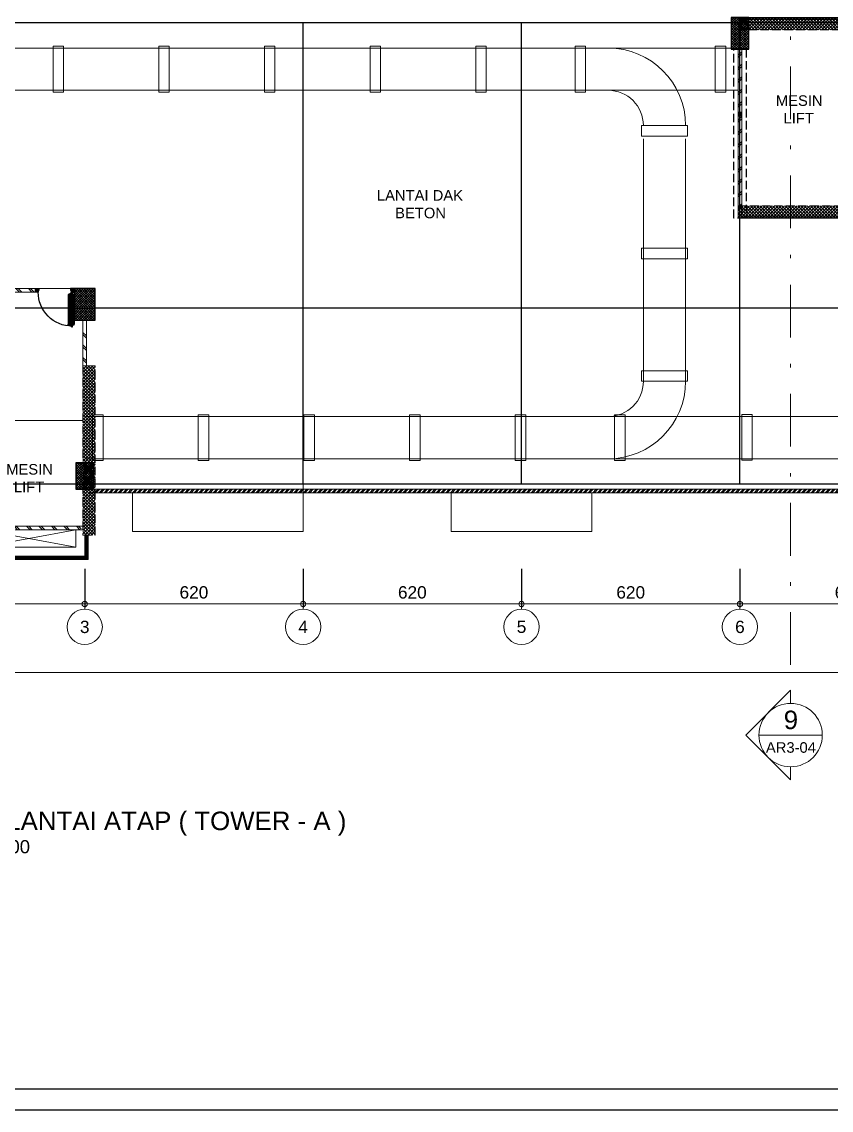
# Model space of a CAD drawing. Header units: millimetres. Extents: x -324 to 75, y -297 to 200.
# Drawn here: x -146.71 to -123.73, y 111.39 to 142.3 of the extents above; entities that cross this region are included whole.
import ezdxf
from ezdxf.enums import TextEntityAlignment as Align

# ---------------------------------------------------------------- set-up
doc = ezdxf.new("R2010")
doc.units = ezdxf.units.MM
doc.linetypes.add('ACAD_ISO02W100', pattern=[15, 12, -3])
doc.linetypes.add('DASHDOT', pattern=[1, 0.5, -0.25, 0, -0.25])
doc.layers.get('defpoints').update_dxf_attribs({"color": 1})
for name, color, linetype, lineweight in [('ars', 11, 'Continuous', 0), ('ars @ 1', 11, 'Continuous', 0), ('ARSIR', 31, 'Continuous', 5), ('ATAP', 3, 'Continuous', 20), ('KOL', 1, 'Continuous', 30), ('KOLOM', 4, 'Continuous', 9), ('KOP', 7, 'Continuous', 20), ('KOP GARIS', 1, 'Continuous', 30), ('lan', 7, 'Continuous', 15), ('NOT', 7, 'Continuous', 20), ('tem', 5, 'Continuous', 20), ('u', 6, 'Continuous', 20)]:
    doc.layers.add(name, color=color, linetype=linetype, lineweight=lineweight)
doc.layers.add('as', color=1, linetype='Continuous', plot=False)
for name, color, linetype in [('HID', 1, 'Continuous'), ('Kusen', 30, 'Continuous'), ('STL', 6, 'Continuous')]:
    doc.layers.add(name, color=color, linetype=linetype)
doc.layers.add('POLYLINE TPAK', color=4, linetype='Continuous', lineweight=20, plot=False)
doc.styles.add('BOLD', font='arial.ttf')
doc.styles.add('S', font='simplex', dxfattribs={"width": 0.75})
doc.styles.get("Standard").update_dxf_attribs({"font": 'arial.ttf'})
doc.dimstyles.new('sk-100', dxfattribs={"dimtxt": 0.35, "dimasz": 0.15, "dimexe": 0.1, "dimexo": 0, "dimgap": 0.15, "dimtad": 1, "dimdec": 0, "dimlfac": 100, "dimzin": 0, "dimdsep": 46, "dimtxsty": 'Standard', "dimblk": 'BULAT', "dimcen": 0.09, "dimclrd": 256, "dimclre": 256, "dimclrt": 256, "dimadec": 0, "dimazin": 0, "dimtfac": 1, "dimtdec": 0, "dimtofl": 0, "dimtmove": 0, "dimatfit": 3, "dimldrblk": 'BULAT', "dimfxl": 0, "dimtolj": 1, "dimtzin": 0, "dimlwd": -1, "dimarcsym": 0})
pattern_1 = [(225, (1.1, 1e-06), (-0.014142, 0.014142), []), (135, (1.1, 1e-06), (0.014142, 0.014142), [])]
pattern_2 = [(315, (-2e-13, 1e-06), (0.014142, 0.014142), []), (45, (-2e-13, 1e-06), (-0.014142, 0.014142), [])]
pattern_3 = [(45, (1576.71095, -452.5532), (-0.176776695, 0.176776695), []), (45, (1576.77345, -452.5532), (-0.176776695, 0.176776695), [])]
pattern_4 = [(225, (-5.95, -51.3), (0.022097087, -0.022097087), [])]

# ---------------------------------------------------------------- blocks, each defined once
blk = doc.blocks.new('Ndtpd')
blk.add_line((0.747, 0), (-0.747, 0))
blk.add_circle((0, 0), 0.747)
at = {"flags": 4}
for tag, height, p in [('NO', 0.5, (0, 0.148)), ('NOLBR', 0.3, (0, -0.398))]:
    blk.add_attdef(tag, text='', height=height, dxfattribs=at).set_placement(p, align=Align.CENTER)
for tag, p, height in [('NDTPD', (1.516, 0.148), 0.5), ('SKALA', (1.523, -0.398), 0.3)]:
    blk.add_attdef(tag, p, '', height=height, dxfattribs=at)
blk = doc.blocks.new('BULAT')
for p, q in [((-1, 0), (1, 0)), ((0, -1), (0, 1))]:
    blk.add_line(p, q)
blk.add_circle((0, 0), 0.5)
blk = doc.blocks.new('*D43')
at = {"layer": 'defpoints', "color": 0}
for p in [(-151.124, 126.764), (-144.924, 126.764), (-144.924, 125.764)]:
    blk.add_point(p, dxfattribs=at)
at = {"layer": 'u', "lineweight": -2}
for p, q in [((-151.124, 126.764), (-151.124, 125.664)), ((-144.924, 126.764), (-144.924, 125.664))]:
    blk.add_line(p, q, dxfattribs=at)
at = {"layer": 'u'}
blk.add_line((-150.974, 125.764), (-145.074, 125.764), dxfattribs=at)
at = {"layer": 'u', "xscale": 0.15, "yscale": 0.15, "zscale": 0.15, "rotation": 180}
blk.add_blockref('BULAT', (-151.124, 125.764), dxfattribs=at)
at = {"layer": 'u', "xscale": 0.15, "yscale": 0.15, "zscale": 0.15}
blk.add_blockref('BULAT', (-144.924, 125.764), dxfattribs=at)
at = {"layer": 'u', "insert": (-148.024, 126.092), "char_height": 0.35, "attachment_point": 5}
blk.add_mtext('\\A1;620', dxfattribs=at)
blk = doc.blocks.new('*D44')
at = {"layer": 'defpoints', "color": 0}
for p in [(-144.924, 126.764), (-138.724, 126.764), (-138.724, 125.764)]:
    blk.add_point(p, dxfattribs=at)
at = {"layer": 'u', "lineweight": -2}
for p, q in [((-144.924, 126.764), (-144.924, 125.664)), ((-138.724, 126.764), (-138.724, 125.664))]:
    blk.add_line(p, q, dxfattribs=at)
at = {"layer": 'u'}
blk.add_line((-144.774, 125.764), (-138.874, 125.764), dxfattribs=at)
at = {"layer": 'u', "xscale": 0.15, "yscale": 0.15, "zscale": 0.15, "rotation": 180}
blk.add_blockref('BULAT', (-144.924, 125.764), dxfattribs=at)
at = {"layer": 'u', "xscale": 0.15, "yscale": 0.15, "zscale": 0.15}
blk.add_blockref('BULAT', (-138.724, 125.764), dxfattribs=at)
at = {"layer": 'u', "insert": (-141.824, 126.092), "char_height": 0.35, "attachment_point": 5}
blk.add_mtext('\\A1;620', dxfattribs=at)
blk = doc.blocks.new('*D45')
at = {"layer": 'defpoints', "color": 0}
for p in [(-138.724, 126.764), (-132.524, 126.764), (-132.524, 125.764)]:
    blk.add_point(p, dxfattribs=at)
at = {"layer": 'u', "lineweight": -2}
for p, q in [((-138.724, 126.764), (-138.724, 125.664)), ((-132.524, 126.764), (-132.524, 125.664))]:
    blk.add_line(p, q, dxfattribs=at)
at = {"layer": 'u'}
blk.add_line((-138.574, 125.764), (-132.674, 125.764), dxfattribs=at)
at = {"layer": 'u', "xscale": 0.15, "yscale": 0.15, "zscale": 0.15, "rotation": 180}
blk.add_blockref('BULAT', (-138.724, 125.764), dxfattribs=at)
at = {"layer": 'u', "xscale": 0.15, "yscale": 0.15, "zscale": 0.15}
blk.add_blockref('BULAT', (-132.524, 125.764), dxfattribs=at)
at = {"layer": 'u', "insert": (-135.624, 126.092), "char_height": 0.35, "attachment_point": 5}
blk.add_mtext('\\A1;620', dxfattribs=at)
blk = doc.blocks.new('*D46')
at = {"layer": 'defpoints', "color": 0}
for p in [(-132.524, 126.764), (-126.324, 126.764), (-126.324, 125.764)]:
    blk.add_point(p, dxfattribs=at)
at = {"layer": 'u', "lineweight": -2}
for p, q in [((-132.524, 126.764), (-132.524, 125.664)), ((-126.324, 126.764), (-126.324, 125.664))]:
    blk.add_line(p, q, dxfattribs=at)
at = {"layer": 'u'}
blk.add_line((-132.374, 125.764), (-126.474, 125.764), dxfattribs=at)
at = {"layer": 'u', "xscale": 0.15, "yscale": 0.15, "zscale": 0.15, "rotation": 180}
blk.add_blockref('BULAT', (-132.524, 125.764), dxfattribs=at)
at = {"layer": 'u', "xscale": 0.15, "yscale": 0.15, "zscale": 0.15}
blk.add_blockref('BULAT', (-126.324, 125.764), dxfattribs=at)
at = {"layer": 'u', "insert": (-129.424, 126.092), "char_height": 0.35, "attachment_point": 5}
blk.add_mtext('\\A1;620', dxfattribs=at)
blk = doc.blocks.new('*D47')
at = {"layer": 'defpoints', "color": 0}
for p in [(-126.324, 126.764), (-120.124, 126.764), (-120.124, 125.764)]:
    blk.add_point(p, dxfattribs=at)
at = {"layer": 'u', "lineweight": -2}
for p, q in [((-126.324, 126.764), (-126.324, 125.664)), ((-120.124, 126.764), (-120.124, 125.664))]:
    blk.add_line(p, q, dxfattribs=at)
at = {"layer": 'u'}
blk.add_line((-126.174, 125.764), (-120.274, 125.764), dxfattribs=at)
at = {"layer": 'u', "xscale": 0.15, "yscale": 0.15, "zscale": 0.15, "rotation": 180}
blk.add_blockref('BULAT', (-126.324, 125.764), dxfattribs=at)
at = {"layer": 'u', "xscale": 0.15, "yscale": 0.15, "zscale": 0.15}
blk.add_blockref('BULAT', (-120.124, 125.764), dxfattribs=at)
at = {"layer": 'u', "insert": (-123.224, 126.092), "char_height": 0.35, "attachment_point": 5}
blk.add_mtext('\\A1;620', dxfattribs=at)
blk = doc.blocks.new('*D54')
at = {"layer": 'defpoints', "color": 0}
for p in [(-157.324, 124.614), (-82.924, 124.614), (-82.924, 123.814)]:
    blk.add_point(p, dxfattribs=at)
at = {"layer": 'u', "lineweight": -2}
for p, q in [((-157.324, 124.614), (-157.324, 123.714)), ((-82.924, 124.614), (-82.924, 123.714))]:
    blk.add_line(p, q, dxfattribs=at)
at = {"layer": 'u'}
blk.add_line((-157.174, 123.814), (-83.074, 123.814), dxfattribs=at)
at = {"layer": 'u', "xscale": 0.15, "yscale": 0.15, "zscale": 0.15, "rotation": 180}
blk.add_blockref('BULAT', (-157.324, 123.814), dxfattribs=at)
at = {"layer": 'u', "xscale": 0.15, "yscale": 0.15, "zscale": 0.15}
blk.add_blockref('BULAT', (-82.924, 123.814), dxfattribs=at)
at = {"layer": 'u', "insert": (-120.124, 124.142), "char_height": 0.35, "attachment_point": 5}
blk.add_mtext('\\A1;7440', dxfattribs=at)
blk = doc.blocks.new('NAV')
blk.add_circle((0, -0.4), 0.4)
at = {"style": 'S', "width": 0.75, "flags": 4}
blk.add_attdef('AV', text='', height=0.3, dxfattribs=at).set_placement((0, -0.4), align=Align.MIDDLE)
blk = doc.blocks.new('Npkr')
for p, q in [((0, 0.849), (-0.849, 0)), ((0, 0.6), (0, 0.849)), ((0, -0.849), (-0.849, 0)), ((0.6, 0), (-0.6, 0)), ((0, -0.6), (0, -0.849))]:
    blk.add_line(p, q)
blk.add_circle((0, 0), 0.6)
at = {"color": 5, "style": 'S', "width": 0.75, "flags": 4}
blk.add_attdef('NO', text='', height=0.3, dxfattribs=at).set_placement((0.005, 0.113), align=Align.CENTER)
at = {"style": 'S', "width": 0.75, "flags": 4}
blk.add_attdef('NOLBR', text='', height=0.2, dxfattribs=at).set_placement((0.005, -0.334), align=Align.CENTER)
blk = doc.blocks.new('D-P90')
at = {"layer": 'ars'}
h = blk.add_hatch(dxfattribs=at)
h.set_pattern_fill('ANSI37', color=256, scale=0.005, angle=-90, style=0)
h.set_pattern_definition([(45, (-1350.94906, -1248.591899), (0.01122532015, -0.01122532015), []), (315, (-1350.94906, -1248.591899), (-0.01122532015, -0.01122532015), [])])
h.paths.add_polyline_path([(0.009, -0.183, -0.414214), (0.01, -0.184), (0.01, -1.116, -0.414214), (0.009, -1.117), (-0.034, -1.117, 0.414214), (-0.037, -1.12), (-0.037, -1.142, -1), (-0.038, -1.142), (-0.038, -0.158, -1), (-0.037, -0.158), (-0.037, -0.181, 0.414214), (-0.034, -0.183)])
at = {"layer": 'as'}
for p, q in [((-0.04, -0.158), (-0.046, -0.158)), ((-0.042, -0.161), (-0.042, -0.155))]:
    blk.add_line(p, q, dxfattribs=at)
at = {"layer": 'HID'}
for p, q in [((-0.044, -0.125), (-0.092, -0.077)), ((-0.042, -0.123), (-0.091, -0.075)), ((-0.066, -0.147), (-0.023, -0.104)), ((-0.063, -0.147), (-0.023, -0.107)), ((0.966, -0.147), (0.923, -0.104)), ((0.963, -0.147), (0.923, -0.107)), ((0.942, -0.123), (0.991, -0.075)), ((0.944, -0.125), (0.992, -0.077))]:
    blk.add_line(p, q, dxfattribs=at)
for points in [[(-0.044, -0.125), (-0.044, -0.125), (-0.042, -0.123), (-0.042, -0.123)], [(0.944, -0.125), (0.944, -0.125), (0.942, -0.123), (0.942, -0.123)]]:
    blk.add_lwpolyline(points, dxfattribs=at)
at = {"layer": 'KOL'}
blk.add_line((0.97, -0.13), (0.97, -0.15), dxfattribs=at)
at = {"layer": 'Kusen', "ltscale": 2}
for p, q in [((-0.099, -0.221), (-0.099, -1.06)), ((-0.079, -0.241), (-0.079, -1.06)), ((-0.074, -0.211), (-0.04, -0.211)), ((-0.074, -0.221), (-0.074, -0.211)), ((-0.074, -0.251), (-0.074, -0.241)), ((-0.074, -0.251), (-0.04, -0.251)), ((-0.061, -0.251), (-0.061, -0.211)), ((-0.04, -0.251), (-0.04, -0.211)), ((0.046, -0.211), (0.012, -0.211)), ((0.012, -0.251), (0.012, -0.211)), ((0.046, -0.251), (0.012, -0.251)), ((0.033, -0.251), (0.033, -0.211)), ((0.046, -0.221), (0.046, -0.211)), ((0.046, -0.251), (0.046, -0.241)), ((0.053, -0.241), (0.053, -1.06)), ((0.073, -0.221), (0.073, -1.06)), ((-0.074, -1.05), (-0.04, -1.05)), ((-0.074, -1.05), (-0.074, -1.06)), ((-0.074, -1.08), (-0.074, -1.09)), ((-0.074, -1.09), (-0.04, -1.09)), ((-0.061, -1.05), (-0.061, -1.09)), ((-0.04, -1.05), (-0.04, -1.09)), ((0.046, -1.05), (0.012, -1.05)), ((0.012, -1.05), (0.012, -1.09)), ((0.046, -1.09), (0.012, -1.09)), ((0.033, -1.05), (0.033, -1.09)), ((0.046, -1.05), (0.046, -1.06)), ((0.046, -1.08), (0.046, -1.09))]:
    blk.add_line(p, q, dxfattribs=at)
at = {"layer": 'Kusen'}
for p, q in [((-0.042, -0.155), (-0.038, -0.156)), ((-0.042, -0.157), (-0.038, -0.158))]:
    blk.add_line(p, q, dxfattribs=at)
at = {"layer": 'Kusen', "ltscale": 2}
for points in [[(-0.099, -0.241), (-0.061, -0.241), (-0.061, -0.221), (-0.099, -0.221), (-0.099, -0.241)], [(0.073, -0.241), (0.033, -0.241), (0.033, -0.221), (0.073, -0.221), (0.073, -0.241)], [(-0.101, -1.06), (-0.061, -1.06), (-0.061, -1.08), (-0.101, -1.08), (-0.101, -1.06)], [(0.073, -1.06), (0.033, -1.06), (0.033, -1.08), (0.073, -1.08), (0.073, -1.06)]]:
    blk.add_lwpolyline(points, dxfattribs=at)
at = {"layer": 'Kusen'}
blk.add_circle((-0.042, -0.158), 0.001, dxfattribs=at)
for radius, start, end in [(0.0025, 75.7804, 11.3851), (0.961, 270, 0.4597)]:
    blk.add_arc((-0.042, -0.158), radius, start, end, dxfattribs=at)
at = {"layer": 'STL'}
for p, q in [((-0.038, -0.158), (-0.038, -1.142)), ((-0.037, -0.181), (-0.037, -0.158)), ((-0.034, -0.183), (0.009, -0.183)), ((0.01, -0.184), (0.01, -1.116)), ((-0.037, -1.12), (-0.037, -1.142)), ((-0.034, -1.117), (0.009, -1.117))]:
    blk.add_line(p, q, dxfattribs=at)
for points in [[(0, -0.1), (0, -0.103), (-0.019, -0.103, 0.414214), (-0.02, -0.105), (-0.02, -0.148, -0.414214), (-0.022, -0.15), (-0.068, -0.15, -0.414214), (-0.07, -0.148), (-0.07, -0.13), (-0.067, -0.13), (-0.067, -0.146, 0.414214), (-0.065, -0.147), (-0.024, -0.147, 0.414214), (-0.023, -0.146), (-0.023, -0.102, -0.414214), (-0.021, -0.1)], [(0.9, -0.1), (0.9, -0.103), (0.919, -0.103, -0.414214), (0.92, -0.105), (0.92, -0.148, 0.414214), (0.922, -0.15), (0.968, -0.15, 0.414214), (0.97, -0.148), (0.97, -0.13), (0.967, -0.13), (0.967, -0.146, -0.414214), (0.966, -0.147), (0.925, -0.147, -0.414214), (0.923, -0.146), (0.923, -0.102, 0.414214), (0.921, -0.1)]]:
    blk.add_lwpolyline(points, format="xyb", close=True, dxfattribs=at)
blk.add_lwpolyline([(0.009, -0.182), (-0.034, -0.182, -0.414214), (-0.035, -0.181), (-0.035, -0.158, 1), (-0.04, -0.158), (-0.04, -1.142, 1), (-0.035, -1.142), (-0.035, -1.12, -0.414214), (-0.034, -1.119), (0.009, -1.119, 0.414214), (0.012, -1.116), (0.012, -0.184)], format="xyb", dxfattribs=at)
for centre, radius, start, end in [((-0.038, -0.158), 0.00075, 0, 180), ((-0.034, -0.181), 0.0025, 180, 270), ((0.009, -0.184), 0.0025, 360, 90), ((0.009, -0.184), 0.001, 360, 90), ((-0.038, -1.142), 0.00075, 180, 0), ((-0.034, -1.12), 0.0025, 90, 180), ((0.009, -1.116), 0.001, 270, 0)]:
    blk.add_arc(centre, radius, start, end, dxfattribs=at)
blk = doc.blocks.new('PINTU DARURAT')
at = {"layer": 'ARSIR'}
h = blk.add_hatch(dxfattribs=at)
h.set_pattern_fill('_USER', color=256, scale=0.02, angle=315, style=0, double=1, pattern_type=0)
h.set_pattern_definition(pattern_2)
edge = h.paths.add_edge_path()
edge.add_line((0, 0), (0.1, 0))
edge.add_line((0.1, 0), (0.1, 0.05))
edge.add_line((0.1, 0.05), (0.077, 0.05))
edge.add_line((0.077, 0.05), (0.077, 0.096))
edge.add_arc((0.076, 0.096), 0.0015, 360, 450)
edge.add_line((0.075, 0.097), (0.035, 0.097))
edge.add_arc((0.035, 0.096), 0.0015, 90, 180)
edge.add_line((0.033, 0.096), (0.033, 0.08))
edge.add_line((0.033, 0.08), (0.03, 0.08))
edge.add_line((0.03, 0.08), (0.03, 0.1))
edge.add_line((0.03, 0.1), (0, 0.1))
edge.add_line((0, 0.1), (0, 0))
h = blk.add_hatch(dxfattribs=at)
h.set_pattern_fill('_USER', color=256, scale=0.02, angle=315, style=0, double=1, pattern_type=0)
h.set_pattern_definition(pattern_2)
edge = h.paths.add_edge_path()
edge.add_line((0, 0), (0.1, 0))
edge.add_line((0.1, 0), (0.1, 0.05))
edge.add_line((0.1, 0.05), (0.077, 0.05))
edge.add_line((0.077, 0.05), (0.077, 0.096))
edge.add_arc((0.076, 0.096), 0.0015, 360, 450)
edge.add_line((0.075, 0.097), (0.035, 0.097))
edge.add_arc((0.035, 0.096), 0.0015, 90, 180)
edge.add_line((0.033, 0.096), (0.033, 0.08))
edge.add_line((0.033, 0.08), (0.03, 0.08))
edge.add_line((0.03, 0.08), (0.03, 0.1))
edge.add_line((0.03, 0.1), (0, 0.1))
edge.add_line((0, 0.1), (0, 0))
h = blk.add_hatch(dxfattribs=at)
h.set_pattern_fill('_USER', color=256, scale=0.02, angle=315, style=0, double=1, pattern_type=0)
h.set_pattern_definition(pattern_1)
edge = h.paths.add_edge_path()
edge.add_line((1.1, 0), (1, 0))
edge.add_line((1, 0), (1, 0.05))
edge.add_line((1, 0.05), (1.023, 0.05))
edge.add_line((1.023, 0.05), (1.023, 0.096))
edge.add_arc((1.024, 0.096), 0.0015, -630, -540, ccw=False)
edge.add_line((1.024, 0.097), (1.065, 0.097))
edge.add_arc((1.065, 0.096), 0.0015, -360, -270, ccw=False)
edge.add_line((1.067, 0.096), (1.067, 0.08))
edge.add_line((1.067, 0.08), (1.07, 0.08))
edge.add_line((1.07, 0.08), (1.07, 0.1))
edge.add_line((1.07, 0.1), (1.1, 0.1))
edge.add_line((1.1, 0.1), (1.1, 0))
h = blk.add_hatch(dxfattribs=at)
h.set_pattern_fill('_USER', color=256, scale=0.02, angle=315, style=0, double=1, pattern_type=0)
h.set_pattern_definition(pattern_1)
edge = h.paths.add_edge_path()
edge.add_line((1.1, 0), (1, 0))
edge.add_line((1, 0), (1, 0.05))
edge.add_line((1, 0.05), (1.023, 0.05))
edge.add_line((1.023, 0.05), (1.023, 0.096))
edge.add_arc((1.024, 0.096), 0.0015, -630, -540, ccw=False)
edge.add_line((1.024, 0.097), (1.065, 0.097))
edge.add_arc((1.065, 0.096), 0.0015, -360, -270, ccw=False)
edge.add_line((1.067, 0.096), (1.067, 0.08))
edge.add_line((1.067, 0.08), (1.07, 0.08))
edge.add_line((1.07, 0.08), (1.07, 0.1))
edge.add_line((1.07, 0.1), (1.1, 0.1))
edge.add_line((1.1, 0.1), (1.1, 0))
at = {"layer": 'KOL'}
blk.add_line((1.1, 0.1), (1.1, 0), dxfattribs=at)
blk.add_line((1.1, 0.1), (1.1, 0), dxfattribs=at)
blk.add_line((1.1, 0.1), (1.1, 0), dxfattribs=at)
blk.add_line((1.1, 0.1), (1.1, 0), dxfattribs=at)
for points in [[(0, 0), (0.1, 0), (0.1, 0.05), (0.077, 0.05), (0.077, 0.096, 0.414214), (0.075, 0.097), (0.035, 0.097, 0.414214), (0.033, 0.096), (0.033, 0.08), (0.03, 0.08), (0.03, 0.1), (0, 0.1)], [(0, 0), (0.1, 0), (0.1, 0.05), (0.077, 0.05), (0.077, 0.096, 0.414214), (0.075, 0.097), (0.035, 0.097, 0.414214), (0.033, 0.096), (0.033, 0.08), (0.03, 0.08), (0.03, 0.1), (0, 0.1)], [(1.1, 0), (1, 0), (1, 0.05), (1.023, 0.05), (1.023, 0.096, -0.414214), (1.024, 0.097), (1.065, 0.097, -0.414214), (1.067, 0.096), (1.067, 0.08), (1.07, 0.08), (1.07, 0.1), (1.1, 0.1)], [(1.1, 0), (1, 0), (1, 0.05), (1.023, 0.05), (1.023, 0.096, -0.414214), (1.024, 0.097), (1.065, 0.097, -0.414214), (1.067, 0.096), (1.067, 0.08), (1.07, 0.08), (1.07, 0.1), (1.1, 0.1)]]:
    blk.add_lwpolyline(points, format="xyb", close=True, dxfattribs=at)
at = {"layer": 'Kusen', "xscale": -1, "rotation": 180}
blk.add_blockref('D-P90', (0.1, -0.05), dxfattribs=at)
blk = doc.blocks.new("k3'")
at = {"layer": 'ars'}
h = blk.add_hatch(dxfattribs=at)
h.set_pattern_fill('_USER', color=256, scale=0.05, angle=45, double=1, pattern_type=0)
h.set_pattern_definition([(45, (0, -4.975), (-0.03535534, 0.03535534), []), (135, (0, -4.975), (-0.03535534, -0.03535534), [])])
h.paths.add_polyline_path([(-0.25, -0.375), (0.25, -0.375), (0.25, 0.375), (-0.25, 0.375)])
at = {"layer": 'KOL'}
blk.add_lwpolyline([(-0.25, -0.375), (0.25, -0.375), (0.25, 0.375), (-0.25, 0.375)], close=True, dxfattribs=at)
blk = doc.blocks.new("k1'")
at = {"layer": 'ars'}
h = blk.add_hatch(dxfattribs=at)
h.set_pattern_fill('_USER', color=256, scale=0.05, angle=45, double=1, pattern_type=0)
h.set_pattern_definition([(45, (0, -5), (-0.03535534, 0.03535534), []), (135, (0, -5), (-0.03535534, -0.03535534), [])])
h.paths.add_polyline_path([(-0.3, -0.45), (0.3, -0.45), (0.3, 0.45), (-0.3, 0.45)])
at = {"layer": 'KOL'}
blk.add_lwpolyline([(-0.3, -0.45), (0.3, -0.45), (0.3, 0.45), (-0.3, 0.45)], close=True, dxfattribs=at)
blk = doc.blocks.new("k2'")
at = {"layer": 'ars'}
h = blk.add_hatch(dxfattribs=at)
h.set_pattern_fill('_USER', color=256, scale=0.05, angle=45, double=1, pattern_type=0)
h.set_pattern_definition([(45, (0, -4.95), (-0.03535534, 0.03535534), []), (135, (0, -4.95), (-0.03535534, -0.03535534), [])])
h.paths.add_polyline_path([(-0.25, -0.45), (0.25, -0.45), (0.25, 0.45), (-0.25, 0.45)])
at = {"layer": 'KOL'}
blk.add_lwpolyline([(-0.25, -0.45), (0.25, -0.45), (0.25, 0.45), (-0.25, 0.45)], close=True, dxfattribs=at)
blk = doc.blocks.new('K 10.10')
at = {"layer": 'ars'}
h = blk.add_hatch(dxfattribs=at)
h.set_pattern_fill('_USER', color=256, scale=0.05, angle=45, double=1, pattern_type=0)
h.set_pattern_definition([(45, (0, 0), (-0.035355339, 0.035355339), []), (135, (0, 0), (-0.035355339, -0.035355339), [])])
h.paths.add_polyline_path([(1560.538, 1380.407), (1560.638, 1380.407), (1560.638, 1380.507), (1560.538, 1380.507)])
at = {"layer": 'KOL'}
blk.add_lwpolyline([(1560.538, 1380.407), (1560.638, 1380.407), (1560.638, 1380.507), (1560.538, 1380.507)], close=True, dxfattribs=at)
blk = doc.blocks.new('T. J2')
at = {"layer": 'Kusen'}
for p, q in [((-0.419, 0), (0.331, 0)), ((-0.369, 0.1), (0.281, 0.1)), ((0.281, 0.06), (-0.369, 0.06))]:
    blk.add_line(p, q, dxfattribs=at)
for points in [[(-0.459, 0), (-0.419, 0), (-0.419, 0.1), (-0.459, 0.1)], [(0.331, 0), (0.371, 0), (0.371, 0.1), (0.331, 0.1)]]:
    blk.add_lwpolyline(points, close=True, dxfattribs=at)
for points in [[(-0.369, 0.077), (-0.369, 0.06), (-0.419, 0.06), (-0.419, 0.1), (-0.369, 0.1), (-0.369, 0.082), (-0.379, 0.082), (-0.379, 0.077), (-0.369, 0.077)], [(0.281, 0.077), (0.281, 0.06), (0.331, 0.06), (0.331, 0.1), (0.281, 0.1), (0.281, 0.082), (0.291, 0.082), (0.291, 0.077), (0.281, 0.077)]]:
    blk.add_lwpolyline(points, dxfattribs=at)
at = {"layer": 'Kusen', "color": 141}
blk.add_lwpolyline([(-0.379, 0.077), (0.291, 0.077), (0.291, 0.082), (-0.379, 0.082)], close=True, dxfattribs=at)
blk = doc.blocks.new('P.SHAFT')
for points in [[(-0.05, 0.54), (-0.05, 0.58), (0.05, 0.58), (0.05, 0.54)], [(-0.05, 0.04), (-0.05, 0.54), (0.05, 0.54), (0.05, 0.04)], [(-0.05, 0), (-0.05, 0.04), (0.05, 0.04), (0.05, 0)]]:
    blk.add_lwpolyline(points, close=True)
blk = doc.blocks.new('SP ME1')
at = {"layer": 'ars'}
h = blk.add_hatch(dxfattribs=at)
h.set_pattern_fill('ANSI31', color=256, scale=0.25, style=0)
h.set_pattern_definition(pattern_4)
h.paths.add_polyline_path([(-6.3, 7), (-6.2, 7), (-6.2, 7.6), (-5.95, 7.6), (-5.95, 7.7), (-6.3, 7.7)])
h = blk.add_hatch(dxfattribs=at)
h.set_pattern_fill('ANSI31', color=256, scale=0.25, style=0)
h.set_pattern_definition(pattern_4)
edge = h.paths.add_edge_path()
edge.add_line((-6.3, 7), (-6.3, 7.7))
edge.add_line((-6.3, 7.7), (-5.95, 7.7))
edge.add_line((-5.95, 7.7), (-5.95, 7.6))
edge.add_line((-5.95, 7.6), (-6.2, 7.6))
edge.add_line((-6.2, 7.6), (-6.2, 7))
edge.add_line((-6.2, 7), (-6.3, 7))
h = blk.add_hatch(dxfattribs=at)
h.set_pattern_fill('ANSI31', color=256, scale=0.25, style=0)
h.set_pattern_definition([(225, (0.099998, -51.3), (0.022097087, -0.022097087), [])])
h.paths.add_polyline_path([(0, 7), (0.1, 7), (0.1, 7.7), (-5.12, 7.7), (-5.12, 7.6), (0, 7.6)])
h = blk.add_hatch(dxfattribs=at)
h.set_pattern_fill('ANSI37', color=256, scale=0.02, style=0)
h.paths.add_polyline_path([(-6.025, 0), (-6.375, 0), (-6.375, 7), (-6.025, 7)])
h = blk.add_hatch(dxfattribs=at)
h.set_pattern_fill('ANSI37', color=256, scale=0.02, style=0)
h.paths.add_polyline_path([(-0.05, 2.2), (0.3, 2.2), (0.3, 7), (-0.05, 7)])
h = blk.add_hatch(dxfattribs=at)
h.set_pattern_fill('TEMBOK', color=256, scale=0.25)
h.set_pattern_definition([(45, (3e-07, -49.25), (-0.1767767, 0.1767767), []), (45, (0.0625, -49.25), (-0.1767767, 0.1767767), [])])
h.paths.add_polyline_path([(0.05, 2.2), (-0.05, 2.2), (-0.05, 1.1), (0.05, 1.1)])
at = {"layer": 'ars @ 1'}
h = blk.add_hatch(dxfattribs=at)
h.set_pattern_fill('TEMBOK', color=256, scale=0.25)
h.set_pattern_definition([(45, (26.8, 5.805), (-0.1767767, 0.1767767), []), (45, (26.8625, 5.805), (-0.1767767, 0.1767767), [])])
h.paths.add_polyline_path([(-0.1, 6.85), (-0.1, 6.75), (-2.838, 6.75), (-2.838, 6.85)])
h = blk.add_hatch(dxfattribs=at)
h.set_pattern_fill('TEMBOK', color=256, scale=0.25)
h.set_pattern_definition([(45, (1576.61878, -452.5532), (-0.176776695, 0.176776695), []), (45, (1576.68128, -452.5532), (-0.176776695, 0.176776695), [])])
h.paths.add_polyline_path([(-2.93, 1.2), (-3.03, 1.2), (-3.03, 6.75), (-2.93, 6.75)])
h = blk.add_hatch(dxfattribs=at)
h.set_pattern_fill('TEMBOK', color=256, scale=0.25)
h.set_pattern_definition(pattern_3)
h.paths.add_polyline_path([(-5.9, 0), (-5.9, 0.1), (-2.938, 0.1), (-2.938, 0)])
h = blk.add_hatch(dxfattribs=at)
h.set_pattern_fill('TEMBOK', color=256, scale=0.25)
h.set_pattern_definition(pattern_3)
h.paths.add_polyline_path([(-2.838, 0), (-2.838, 0.1), (-1.4, 0.1), (-1.4, 0)])
blk.add_lwpolyline([(-2.93, 3.75), (-0.05, 3.75)])
at = {"layer": 'KOLOM', "linetype": 'ACAD_ISO02W100', "ltscale": 0.02}
for points in [[(-6.025, 0), (-6.375, 0), (-6.375, 7), (-6.025, 7)], [(0.3, 2.2), (-0.05, 2.2), (-0.05, 7), (0.3, 7)]]:
    blk.add_lwpolyline(points, close=True, dxfattribs=at)
at = {"layer": 'lan', "linetype": 'Continuous'}
for p, q in [((-2.93, 7.35), (-0.25, 7.35)), ((-0.25, 7.35), (-0.25, 6.85))]:
    blk.add_line(p, q, dxfattribs=at)
for points in [[(-0.25, 7.35), (-2.93, 6.85)], [(-0.25, 6.85), (-2.93, 7.35)]]:
    blk.add_lwpolyline(points, dxfattribs=at)
at = {"layer": 'tem'}
blk.add_lwpolyline([(-6.3, 7), (-6.3, 7.7), (-5.95, 7.7), (-5.95, 7.6), (-6.2, 7.6), (-6.2, 7), (-6.3, 7)], dxfattribs=at)
blk.add_lwpolyline([(-6.3, 7), (-6.3, 7.7), (-5.95, 7.7), (-5.95, 7.6), (-6.2, 7.6), (-6.2, 7), (-6.3, 7)], dxfattribs=at)
for points in [[(-5.12, 7.7), (-5.12, 7.6), (0, 7.6), (0, 7), (0.1, 7), (0.1, 7.7)], [(-2.93, 6.92), (-3.03, 6.92), (-3.03, 6.85), (-2.93, 6.85)], [(-0.05, 6.85), (-0.05, 6.75), (-2.93, 6.75), (-2.93, 6.85)], [(-2.93, 1.2), (-3.03, 1.2), (-3.03, 6.75), (-2.93, 6.75)], [(0.05, 0.9), (-0.05, 0.9), (-0.05, 2.2), (0.05, 2.2)], [(-5.9, 0), (-5.9, 0.1), (-2.938, 0.1), (-2.938, 0)], [(-2.838, 0), (-2.838, 0.1), (-1.4, 0.1), (-1.4, 0)]]:
    blk.add_lwpolyline(points, close=True, dxfattribs=at)
at = {"color": 2, "rotation": 90}
blk.add_blockref('PINTU DARURAT', (-2.93, 0.1), dxfattribs=at)
at = {"color": 2, "xscale": -1}
blk.add_blockref('PINTU DARURAT', (-0.3, 0), dxfattribs=at)
at = {"layer": 'KOL', "xscale": -1, "rotation": 180}
for name, p in [("k3'", (-6.2, 5.325)), ("k3'", (-6.2, 5.325)), ("k1'", (-6.2, 0.45)), ("k1'", (-6.2, 0.45)), ("k1'", (0, 0.45)), ("k1'", (0, 0.45))]:
    blk.add_blockref(name, p, dxfattribs=at)
at = {"layer": 'KOLOM', "extrusion": (0, 0, -1), "xscale": -1, "zscale": -1, "rotation": 180}
for p in [(-1557.608, 1388.007), (-1557.608, 1387.257), (-1557.588, 1380.507)]:
    blk.add_blockref('K 10.10', p, dxfattribs=at)
at = {"layer": 'Kusen'}
blk.add_blockref('T. J2', (-5.491, 7.6), dxfattribs=at)
blk.add_blockref('T. J2', (-5.491, 7.6), dxfattribs=at)
at = {"layer": 'Kusen', "color": 2, "rotation": 179.9999772094499}
blk.add_blockref('P.SHAFT', (-2.98, 7.5), dxfattribs=at)
blk = doc.blocks.new('P.60')
at = {"layer": 'Kusen'}
for points in [[(1472.835, 997.535), (1472.875, 997.535), (1472.875, 997.435), (1472.835, 997.435)], [(1473.475, 997.535), (1473.515, 997.535), (1473.515, 997.435), (1473.475, 997.435)], [(1472.875, 996.885), (1472.915, 996.885), (1472.915, 997.435), (1472.875, 997.435)]]:
    blk.add_lwpolyline(points, close=True, dxfattribs=at)
blk.add_arc((1472.895, 997.466), 0.581, 268.0266, 356.9943, dxfattribs=at)
blk = doc.blocks.new('LIFT TENGAH')
at = {"layer": 'ars'}
h = blk.add_hatch(dxfattribs=at)
h.set_pattern_fill('ANSI37', color=256, scale=0.02, style=0)
h.paths.add_polyline_path([(0, 5.35), (0, 5.7), (-2.91, 5.7), (-2.91, 5.35)])
h = blk.add_hatch(dxfattribs=at)
h.set_pattern_fill('TEMBOK', color=256, scale=0.25)
h.set_pattern_definition([(45, (29.5928, -10.47464), (-0.1767767, 0.1767767), []), (45, (29.6553, -10.47464), (-0.1767767, 0.1767767), [])])
h.paths.add_polyline_path([(3.71, 4.4), (3.81, 4.4), (3.81, 5.6), (3.71, 5.6)])
h = blk.add_hatch(dxfattribs=at)
h.set_pattern_fill('TEMBOK', color=256, scale=0.25)
h.set_pattern_definition([(45, (1.7978, -8.52464), (-0.1767767, 0.1767767), []), (45, (1.8603, -8.52464), (-0.1767767, 0.1767767), [])])
h.paths.add_polyline_path([(4.185, 5.6), (3.81, 5.6), (3.81, 5.7), (4.185, 5.7)])
h = blk.add_hatch(dxfattribs=at)
h.set_pattern_fill('TEMBOK', color=256, scale=0.25)
h.set_pattern_definition([(45, (3.0728, -8.52464), (-0.1767767, 0.1767767), []), (45, (3.1353, -8.52464), (-0.1767767, 0.1767767), [])])
h.paths.add_polyline_path([(5.395, 5.6), (5.085, 5.6), (5.085, 5.7), (5.395, 5.7)])
h = blk.add_hatch(dxfattribs=at)
h.set_pattern_fill('TEMBOK', color=256, scale=0.25)
h.set_pattern_definition([(45, (3.9628, -8.52464), (-0.1767767, 0.1767767), []), (45, (4.0253, -8.52464), (-0.1767767, 0.1767767), [])])
h.paths.add_polyline_path([(6.285, 5.6), (6.075, 5.6), (6.075, 5.7), (6.285, 5.7)])
h = blk.add_hatch(dxfattribs=at)
h.set_pattern_fill('TEMBOK', color=256, scale=0.25)
h.set_pattern_definition([(45, (-33.865, -7.775), (-0.1767767, 0.1767767), []), (45, (-33.8025, -7.775), (-0.1767767, 0.1767767), [])])
h.paths.add_polyline_path([(6.285, 5.6), (6.385, 5.6), (6.385, 5.1), (6.285, 5.1)])
h = blk.add_hatch(dxfattribs=at)
h.set_pattern_fill('TEMBOK', color=256, scale=0.25)
h.set_pattern_definition([(45, (30.8678, -10.87464), (-0.1767767, 0.1767767), []), (45, (30.9303, -10.87464), (-0.1767767, 0.1767767), [])])
h.paths.add_polyline_path([(4.985, 4.4), (5.085, 4.4), (5.085, 5.2), (4.985, 5.2)])
h = blk.add_hatch(dxfattribs=at)
h.set_pattern_fill('TEMBOK', color=256, scale=0.25)
h.set_pattern_definition([(45, (-0.87266, -7.475), (-0.1767767, 0.1767767), []), (45, (-0.81016, -7.475), (-0.1767767, 0.1767767), [])])
h.paths.add_polyline_path([(6.385, 3.2), (6.385, 5), (6.285, 5), (6.285, 3.2)])
h = blk.add_hatch(dxfattribs=at)
h.set_pattern_fill('TEMBOK', color=256, scale=0.25)
h.set_pattern_definition([(315, (-4.09, 47.955), (-0.1767767, -0.1767767), []), (315, (-4.0275, 47.955), (-0.1767767, -0.1767767), [])])
h.paths.add_polyline_path([(3.81, 4.4), (3.81, 4.3), (4.305, 4.3), (4.305, 4.4)])
h = blk.add_hatch(dxfattribs=at)
h.set_pattern_fill('TEMBOK', color=256, scale=0.25)
h.set_pattern_definition([(315, (-2.11, 47.955), (-0.1767767, -0.1767767), []), (315, (-2.0475, 47.955), (-0.1767767, -0.1767767), [])])
h.paths.add_polyline_path([(6.285, 4.3), (5.085, 4.3), (5.085, 4.4), (6.285, 4.4)])
h = blk.add_hatch(dxfattribs=at)
h.set_pattern_fill('TEMBOK', color=256, scale=0.25)
h.set_pattern_definition([(45, (29.5928, -11.77464), (-0.1767767, 0.1767767), []), (45, (29.6553, -11.77464), (-0.1767767, 0.1767767), [])])
h.paths.add_polyline_path([(3.71, 3.78), (3.81, 3.78), (3.81, 4.3), (3.71, 4.3)])
h = blk.add_hatch(dxfattribs=at)
h.set_pattern_fill('ANSI37', color=256, scale=0.02, style=0)
h.paths.add_polyline_path([(0, 0), (0, 0.35), (-2.91, 0.35), (-2.91, 0)])
h = blk.add_hatch(dxfattribs=at)
h.set_pattern_fill('ANSI37', color=256, scale=0.02, style=0)
h.paths.add_polyline_path([(4.088, 0.35), (4.088, 0), (6.385, 0), (6.385, 0.35)])
at = {"layer": 'ars @ 1'}
h = blk.add_hatch(dxfattribs=at)
h.set_pattern_fill('TEMBOK', color=256, scale=0.25)
h.set_pattern_definition([(45, (1555.54661, -439.5552), (-0.176776695, 0.176776695), []), (45, (1555.60911, -439.5552), (-0.176776695, 0.176776695), [])])
h.paths.add_polyline_path([(3.81, 3), (3.81, 2.9), (6.285, 2.9), (6.285, 3)])
h = blk.add_hatch(dxfattribs=at)
h.set_pattern_fill('TEMBOK', color=256, scale=0.25)
h.set_pattern_definition([(45, (1555.45412, -401.6752), (-0.176776695, 0.176776695), []), (45, (1555.51662, -401.6752), (-0.176776695, 0.176776695), [])])
h.paths.add_polyline_path([(6.285, 0.1), (6.385, 0.1), (6.385, 2.4), (6.285, 2.4)])
h = blk.add_hatch(dxfattribs=at)
h.set_pattern_fill('TEMBOK', color=256, scale=0.25)
h.set_pattern_definition([(315, (1555.54661, 442.5552), (-0.176776695, -0.176776695), []), (315, (1555.60911, 442.5552), (-0.176776695, -0.176776695), [])])
h.paths.add_polyline_path([(4.088, 0), (4.088, 0.1), (3.81, 0.1), (3.81, 0)])
for p, q in [((5.995, 5.7), (5.435, 5.7)), ((6.035, 5.6), (5.435, 5.6)), ((4.985, 4.4), (3.81, 5.4)), ((3.81, 4.4), (4.985, 5.2))]:
    blk.add_line(p, q)
for points in [[(3.81, 5.4), (4.185, 5.4)], [(6.285, 5.4), (5.047, 4.4)], [(5.085, 5.4), (6.285, 5.4)], [(5.085, 5.4), (6.285, 4.4)]]:
    blk.add_lwpolyline(points)
at = {"layer": 'as'}
blk.add_line((3.76, 0.05), (3.76, 5.55), dxfattribs=at)
at = {"layer": 'defpoints', "color": 2, "linetype": 'ACAD_ISO02W100', "ltscale": 0.02}
blk.add_lwpolyline([(-3.035, 4.8), (-2.685, 4.8), (-2.685, 0), (-3.035, 0)], close=True, dxfattribs=at)
at = {"layer": 'KOLOM', "linetype": 'ACAD_ISO02W100', "ltscale": 0.02}
for points in [[(-2.91, 5.7), (0, 5.7), (0, 5.35), (-2.91, 5.35)], [(-2.91, 0.35), (0, 0.35), (0, 0), (-2.91, 0)], [(4.088, 0.35), (6.385, 0.35), (6.385, 0), (4.088, 0)]]:
    blk.add_lwpolyline(points, close=True, dxfattribs=at)
at = {"layer": 'Kusen'}
for points in [[(3.71, 3.78), (3.71, 3.74), (3.81, 3.74), (3.81, 3.78)], [(3.71, 3.04), (3.71, 3), (3.81, 3), (3.81, 3.04)], [(3.81, 3.08), (3.81, 3.04), (4.51, 3.04), (4.51, 3.08)]]:
    blk.add_lwpolyline(points, close=True, dxfattribs=at)
blk.add_arc((3.81, 3.04), 0.7, 0, 90, dxfattribs=at)
at = {"layer": 'lan'}
blk.add_line((3.71, 3.74), (3.71, 3.04), dxfattribs=at)
at = {"layer": 'tem'}
for points in [[(-2.91, 5.7), (0, 5.7), (0, 0), (-2.91, 0)], [(3.81, 4.4), (3.71, 4.4), (3.71, 5.6), (3.81, 5.6)], [(4.185, 5.6), (3.81, 5.6), (3.81, 5.7), (4.185, 5.7)], [(5.395, 5.6), (5.085, 5.6), (5.085, 5.7), (5.395, 5.7)], [(6.285, 5.6), (6.075, 5.6), (6.075, 5.7), (6.285, 5.7)], [(6.385, 4.4), (6.385, 5.6), (6.285, 5.6), (6.285, 4.4)], [(5.085, 4.4), (4.985, 4.4), (4.985, 5.2), (5.085, 5.2)], [(4.305, 4.3), (3.81, 4.3), (3.81, 4.4), (4.305, 4.4)], [(4.345, 4.4), (4.945, 4.4), (4.945, 4.3), (4.345, 4.3)], [(6.285, 4.3), (5.085, 4.3), (5.085, 4.4), (6.285, 4.4)], [(3.81, 3.78), (3.71, 3.78), (3.71, 4.3), (3.81, 4.3)], [(6.385, 3), (6.385, 4.3), (6.285, 4.3), (6.285, 3)], [(3.71, 3), (6.385, 3), (6.385, 0), (3.71, 0)], [(3.81, 3), (3.81, 2.9), (6.285, 2.9), (6.285, 3)], [(6.285, 0.35), (6.385, 0.35), (6.385, 2.9), (6.285, 2.9)], [(3.81, 0), (3.81, 0.1), (4.088, 0.1), (4.088, 0)]]:
    blk.add_lwpolyline(points, close=True, dxfattribs=at)
at = {"layer": 'KOLOM', "extrusion": (0, 0, -1), "xscale": -1, "zscale": -1, "rotation": 180}
for p in [(-1564.348, 1386.107), (-1566.923, 1386.107), (-1564.348, 1384.807), (-1565.623, 1384.807), (-1566.923, 1384.807), (-1564.348, 1383.407), (-1566.923, 1383.407), (-1564.348, 1380.507)]:
    blk.add_blockref('K 10.10', p, dxfattribs=at)
at = {"layer": 'Kusen', "rotation": 180}
blk.add_blockref('P.60', (1478.91, 1003.135), dxfattribs=at)
at = {"layer": 'Kusen', "xscale": -1}
blk.add_blockref('P.60', (1477.82, -993.135), dxfattribs=at)
blk = doc.blocks.new('A.ATAP')
at = {"layer": 'ars'}
h = blk.add_hatch(dxfattribs=at)
h.set_pattern_fill('ANSI32', color=256, scale=0.01, style=0)
h.set_pattern_definition([(45, (-24.5, -4e-06), (-0.06735192, 0.06735192), []), (45, (-24.4551, -4e-06), (-0.06735192, 0.06735192), [])])
h.paths.add_polyline_path([(24.5, 0), (24.5, 0.1), (-24.5, 0.1), (-24.5, 0)])
at = {"layer": 'ars @ 1'}
h = blk.add_hatch(dxfattribs=at)
h.set_pattern_fill('TEMBOK', color=256, scale=0.25, style=0, double=1)
h.set_pattern_definition([(45, (1580.41912, -387.73282), (-0.176776695, 0.176776695), []), (45, (1580.48162, -387.73282), (-0.176776695, 0.176776695), [])])
h.paths.add_polyline_path([(-6.15, 10.8), (-6.25, 10.8), (-6.25, 12.6), (-6.15, 12.6)])
h = blk.add_hatch(dxfattribs=at)
h.set_pattern_fill('TEMBOK', color=256, scale=0.25, style=0, double=1)
h.set_pattern_definition([(45, (1580.41912, -390.63282), (-0.176776695, 0.176776695), []), (45, (1580.48162, -390.63282), (-0.176776695, 0.176776695), [])])
h.paths.add_polyline_path([(-6.15, 7.9), (-6.25, 7.9), (-6.25, 10.7), (-6.15, 10.7)])
at = {"layer": 'as'}
for p, q in [((-37.2, 13.35), (37.2, 13.35)), ((-18.6, 0.25), (-18.6, 13.35)), ((-12.4, 0.25), (-12.4, 13.35)), ((-6.2, 0.25), (-6.2, 13.35)), ((-37.2, 5.25), (37.2, 5.25)), ((-37.2, 0.25), (37.2, 0.25))]:
    blk.add_line(p, q, dxfattribs=at)
at = {"layer": 'ATAP'}
for p, q in [((-34.7, 12.629), (-6.45, 12.629)), ((-34.7, 11.429), (-6.25, 11.429)), ((-8.941, 3.164), (-8.941, 10.054)), ((-7.741, 3.164), (-7.741, 10.054)), ((24.75, 2.164), (-24.75, 2.164)), ((-18.6, 2.3), (-18.6, 0)), ((24.75, 0.964), (-24.75, 0.964)), ((-24.7, 0), (24.7, 0)), ((-23.44, 0), (-23.44, -1.1)), ((-18.6, 0), (-18.6, -1.1)), ((-18.6, -1.1), (-23.44, -1.1))]:
    blk.add_line(p, q, dxfattribs=at)
for points in [[(-25.4, 12.679), (-25.4, 11.379), (-25.7, 11.379), (-25.7, 12.679)], [(-22.4, 12.679), (-22.4, 11.379), (-22.7, 11.379), (-22.7, 12.679)], [(-19.4, 12.679), (-19.4, 11.379), (-19.7, 11.379), (-19.7, 12.679)], [(-16.4, 12.679), (-16.4, 11.379), (-16.7, 11.379), (-16.7, 12.679)], [(-13.4, 12.679), (-13.4, 11.379), (-13.7, 11.379), (-13.7, 12.679)], [(-10.58, 12.679), (-10.58, 11.379), (-10.88, 11.379), (-10.88, 12.679)], [(-6.6, 12.679), (-6.6, 11.379), (-6.9, 11.379), (-6.9, 12.679)], [(-8.991, 10.129), (-7.691, 10.129), (-7.691, 10.429), (-8.991, 10.429)], [(-8.991, 6.647), (-7.691, 6.647), (-7.691, 6.947), (-8.991, 6.947)], [(-8.991, 3.164), (-7.691, 3.164), (-7.691, 3.464), (-8.991, 3.464)], [(-24.276, 0.914), (-24.276, 2.214), (-24.576, 2.214), (-24.576, 0.914)], [(-21.276, 0.914), (-21.276, 2.214), (-21.576, 2.214), (-21.576, 0.914)], [(-18.276, 0.914), (-18.276, 2.214), (-18.576, 2.214), (-18.576, 0.914)], [(-15.276, 0.914), (-15.276, 2.214), (-15.576, 2.214), (-15.576, 0.914)], [(-12.276, 0.914), (-12.276, 2.214), (-12.576, 2.214), (-12.576, 0.914)], [(-9.456, 0.914), (-9.456, 2.214), (-9.756, 2.214), (-9.756, 0.914)], [(-6.15, 0.921), (-6.15, 2.221), (-5.85, 2.221), (-5.85, 0.921)]]:
    blk.add_lwpolyline(points, close=True, dxfattribs=at)
blk.add_lwpolyline([(-14.4, 0), (-14.4, -1.1), (-10.4, -1.1), (-10.4, 0)], dxfattribs=at)
for centre, radius, start, end in [((-9.941, 10.429), 2.2, 0, 90), ((-9.941, 10.429), 1, 0, 90), ((-9.941, 3.164), 2.2, 270, 0), ((-9.941, 3.164), 1, 270, 0)]:
    blk.add_arc(centre, radius, start, end, dxfattribs=at)
at = {"layer": 'lan'}
blk.add_line((-25.2, 5.8), (-26.1, 5.8), dxfattribs=at)
blk.add_line((-25.2, 5.8), (-26.1, 5.8), dxfattribs=at)
at = {"layer": 'tem'}
for points in [[(-6.15, 10.8), (-6.25, 10.8), (-6.25, 12.6), (-6.15, 12.6)], [(-6.15, 7.9), (-6.25, 7.9), (-6.25, 10.7), (-6.15, 10.7)], [(-24.5, 0), (-24.5, 0.1), (24.5, 0.1), (24.5, 0)]]:
    blk.add_lwpolyline(points, close=True, dxfattribs=at)
at = {"layer": 'u'}
blk.add_lwpolyline([(6.2, 7.85), (-6.2, 7.85), (-6.2, 13.45), (6.2, 13.45)], close=True, dxfattribs=at)
blk.add_blockref('LIFT TENGAH', (-3.34, 7.8))
at = {"color": 2, "rotation": 180}
blk.add_blockref('PINTU DARURAT', (-25.1, 5.8), dxfattribs=at)
blk.add_blockref('PINTU DARURAT', (-25.1, 5.8), dxfattribs=at)
at = {"layer": 'KOL'}
for name, p in [("k2'", (-6.2, 13.05)), ("k1'", (-24.8, 5.35)), ("k1'", (-24.8, 5.35)), ("k3'", (-24.8, 0.475)), ("k3'", (-24.8, 0.475))]:
    blk.add_blockref(name, p, dxfattribs=at)
at = {"layer": 'KOLOM', "extrusion": (0, 0, -1), "xscale": -1, "zscale": -1, "rotation": 180}
blk.add_blockref('K 10.10', (-1554.388, 1391.207), dxfattribs=at)
at = {"layer": 'u', "xscale": -1, "rotation": 180}
blk.add_blockref('SP ME1', (-24.8, 5.8), dxfattribs=at)
blk = doc.blocks.new('KOP A3 DED')
blk.add_lwpolyline([(-21, 29.697), (21, 29.697), (21, 0), (-21, 0), (-21, 29.697)])
at = {"layer": 'KOP GARIS'}
blk.add_lwpolyline([(-20.8, 29.497), (20.8, 29.497), (20.8, 0.2), (-20.8, 0.2)], close=True, dxfattribs=at)
at = {"layer": 'KOP', "style": 'BOLD'}
for tag, p in [('JUDUL1', (15.945, 4.092)), ('JUDUL2', (15.945, 3.747)), ('JUDUL3', (15.945, 3.427)), ('NO', (17.215, 1.101)), ('REFF', (17.207, 0.727)), ('FILE', (17.189, 0.336))]:
    blk.add_attdef(tag, p, '', height=0.12, dxfattribs=at)
for tag, p in [('SCALE1', (18.171, 1.948)), ('NAME', (16.363, 1.738)), ('SCALE2', (18.169, 1.733)), ('DATE', (19.9, 1.757)), ('SCALE3', (18.17, 1.521))]:
    blk.add_attdef(tag, text='', height=0.12, dxfattribs=at).set_placement(p, align=Align.MIDDLE_CENTER)

msp = doc.modelspace()

# ---------------------------------------------------------------- linework, layer by layer
at = {"layer": 'NOT', "linetype": 'DASHDOT', "ltscale": 3}
msp.add_line((-124.884, 150.332), (-124.884, 123.314), dxfattribs=at)

# ---------------------------------------------------------------- block references
at = {"xscale": 3, "yscale": 3, "zscale": 3}
msp.add_blockref('KOP A3 DED', (-111.453, 111.388), dxfattribs=at)
at = {"layer": 'NOT'}
ref = msp.add_blockref('Npkr', (-124.884, 122.041), dxfattribs=dict(at, xscale=1.5, yscale=1.5, zscale=1.499999999999996))
ref.add_attrib('NO', '9', dxfattribs={"layer": '0', "height": 0.525, "flags": 4}).set_placement((-124.876, 122.21), align=Align.CENTER)
ref.add_attrib('NOLBR', 'AR3-04', dxfattribs={"layer": '0', "height": 0.3, "flags": 4}).set_placement((-124.876, 121.539), align=Align.CENTER)
ref = msp.add_blockref('Ndtpd', (-151.749, 119.164), dxfattribs=dict(at, xscale=1.204819277108427, yscale=1.204819277108435, zscale=1.204819277108434))
ref.add_attrib('NO', '4', dxfattribs={"layer": '0', "height": 0.525, "flags": 4}).set_placement((-151.749, 119.342), align=Align.CENTER)
ref.add_attrib('NDTPD', 'DENAH LANTAI ATAP ( TOWER - A )', (-149.922, 119.342), dxfattribs={"layer": '0', "height": 0.525, "flags": 4})
ref.add_attrib('NOLBR', 'AR2-04', dxfattribs={"layer": '0', "height": 0.3, "flags": 4}).set_placement((-151.749, 118.684), align=Align.CENTER)
ref.add_attrib('SKALA', 'SKALA 1 : 300', (-149.913, 118.684), dxfattribs={"layer": '0', "height": 0.375, "flags": 4})
at = {"layer": 'POLYLINE TPAK'}
msp.add_blockref('A.ATAP', (-120.124, 128.923), dxfattribs=at)
at = {"layer": 'u'}
ref = msp.add_blockref('NAV', (-144.924, 125.614), dxfattribs=dict(at, xscale=1.25, yscale=1.25, zscale=1.25))
ref.add_attrib('AV', '3', dxfattribs={"layer": '0', "height": 0.35, "flags": 4}).set_placement((-144.924, 125.114), align=Align.MIDDLE)
ref = msp.add_blockref('NAV', (-138.724, 125.614), dxfattribs=dict(at, xscale=1.25, yscale=1.25, zscale=1.25))
ref.add_attrib('AV', '4', dxfattribs={"layer": '0', "height": 0.35, "flags": 4}).set_placement((-138.724, 125.114), align=Align.MIDDLE)
ref = msp.add_blockref('NAV', (-132.524, 125.614), dxfattribs=dict(at, xscale=1.25, yscale=1.25, zscale=1.25))
ref.add_attrib('AV', '5', dxfattribs={"layer": '0', "height": 0.35, "flags": 4}).set_placement((-132.524, 125.114), align=Align.MIDDLE)
ref = msp.add_blockref('NAV', (-126.324, 125.614), dxfattribs=dict(at, xscale=1.25, yscale=1.25, zscale=1.25))
ref.add_attrib('AV', '6', dxfattribs={"layer": '0', "height": 0.35, "flags": 4}).set_placement((-126.324, 125.114), align=Align.MIDDLE)

# ---------------------------------------------------------------- texts
at = {"layer": 'NOT', "char_height": 0.3}
for s, insert, attachment_point in [('\\pi0.69996;MESIN\\P\\pi0.91964;LIFT', (-126.004, 139.41), 7), ('\\pi0.12391;LANTAI DAK \\P\\pi0.64154;BETON', (-136.754, 137.518), 1), ('\\pi0.69996;MESIN\\P\\pi0.91964;LIFT', (-147.854, 128.939), 7)]:
    msp.add_mtext_dynamic_manual_height_columns(s, width=2.66173, gutter_width=1, heights=[0], dxfattribs=dict(at, insert=insert, attachment_point=attachment_point))

# ---------------------------------------------------------------- dimensions: what is measured, and where the dimension line sits
at = {"layer": 'u'}
for base, p1, p2, picture, middle in [((-144.924, 125.764), (-151.124, 126.764), (-144.924, 126.764), '*D43', (-148.024, 125.764)), ((-138.724, 125.764), (-144.924, 126.764), (-138.724, 126.764), '*D44', (-141.824, 125.764)), ((-132.524, 125.764), (-138.724, 126.764), (-132.524, 126.764), '*D45', (-135.624, 125.764)), ((-126.324, 125.764), (-132.524, 126.764), (-126.324, 126.764), '*D46', (-129.424, 125.764)), ((-120.124, 125.764), (-126.324, 126.764), (-120.124, 126.764), '*D47', (-123.224, 125.764)), ((-82.924, 123.814), (-157.324, 124.614), (-82.924, 124.614), '*D54', (-120.124, 123.814))]:
    dim = msp.add_linear_dim(base=base, p1=p1, p2=p2, dimstyle='sk-100', dxfattribs=at)
    dim.commit()
    dim.dimension.update_dxf_attribs({"geometry": picture, "text_midpoint": middle, "dimtype": 160})

doc.saveas('drawing.dxf')
